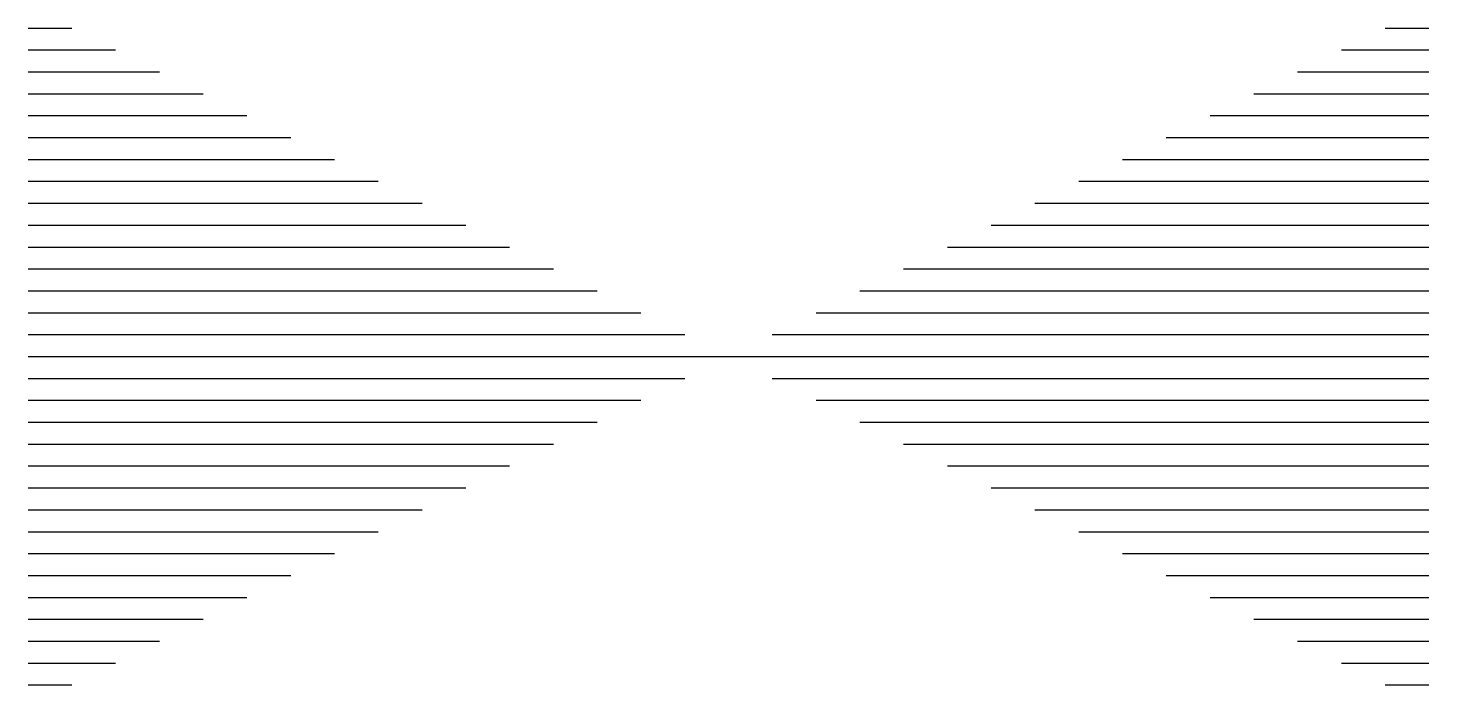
# Paper-space layout 'Layout1' of a CAD drawing. Extents: x -3.75 to 4.25, y -1.75 to 2.
import ezdxf

# ---------------------------------------------------------------- set-up
doc = ezdxf.new("R2010")
doc.units = 0
doc.layers.get('0').update_dxf_attribs({"linetype": 'CONTINUOUS'})
doc.layers.add('ROOD', color=1, linetype='CONTINUOUS')

# ---------------------------------------------------------------- blocks, each defined once
blk = doc.blocks.new('*X')
at = {"color": 0}
for p, q in [((48, 269.875), (48.25, 269.875)), ((55.75, 269.875), (56, 269.875)), ((48, 269.75), (48.5, 269.75)), ((55.5, 269.75), (56, 269.75)), ((48, 269.625), (48.75, 269.625)), ((55.25, 269.625), (56, 269.625)), ((48, 269.5), (49, 269.5)), ((55, 269.5), (56, 269.5)), ((48, 269.375), (49.25, 269.375)), ((54.75, 269.375), (56, 269.375)), ((48, 269.25), (49.5, 269.25)), ((54.5, 269.25), (56, 269.25)), ((48, 269.125), (49.75, 269.125)), ((54.25, 269.125), (56, 269.125)), ((48, 269), (50, 269)), ((54, 269), (56, 269)), ((48, 268.875), (50.25, 268.875)), ((53.75, 268.875), (56, 268.875)), ((48, 268.75), (50.5, 268.75)), ((53.5, 268.75), (56, 268.75)), ((48, 268.625), (50.75, 268.625)), ((53.25, 268.625), (56, 268.625)), ((48, 268.5), (51, 268.5)), ((53, 268.5), (56, 268.5)), ((48, 268.375), (51.25, 268.375)), ((52.75, 268.375), (56, 268.375)), ((48, 268.25), (51.5, 268.25)), ((52.5, 268.25), (56, 268.25)), ((48, 268.125), (51.75, 268.125)), ((52.25, 268.125), (56, 268.125)), ((48, 268), (52, 268)), ((52, 268), (56, 268)), ((48, 267.875), (51.75, 267.875)), ((52.25, 267.875), (56, 267.875)), ((48, 267.75), (51.5, 267.75)), ((52.5, 267.75), (56, 267.75)), ((48, 267.625), (51.25, 267.625)), ((52.75, 267.625), (56, 267.625)), ((48, 267.5), (51, 267.5)), ((53, 267.5), (56, 267.5)), ((48, 267.375), (50.75, 267.375)), ((53.25, 267.375), (56, 267.375)), ((48, 267.25), (50.5, 267.25)), ((53.5, 267.25), (56, 267.25)), ((48, 267.125), (50.25, 267.125)), ((53.75, 267.125), (56, 267.125)), ((48, 267), (50, 267)), ((54, 267), (56, 267)), ((48, 266.875), (49.75, 266.875)), ((54.25, 266.875), (56, 266.875)), ((48, 266.75), (49.5, 266.75)), ((54.5, 266.75), (56, 266.75)), ((48, 266.625), (49.25, 266.625)), ((54.75, 266.625), (56, 266.625)), ((48, 266.5), (49, 266.5)), ((55, 266.5), (56, 266.5)), ((48, 266.375), (48.75, 266.375)), ((55.25, 266.375), (56, 266.375)), ((48, 266.25), (48.5, 266.25)), ((55.5, 266.25), (56, 266.25)), ((48, 266.125), (48.25, 266.125)), ((55.75, 266.125), (56, 266.125))]:
    blk.add_line(p, q, dxfattribs=at)

psp = doc.layouts.get("Layout1")

# ---------------------------------------------------------------- block references
at = {"layer": 'ROOD', "color": 0}
psp.add_blockref('*X', (-51.75, -267.875), dxfattribs=at)

doc.saveas('drawing.dxf')
